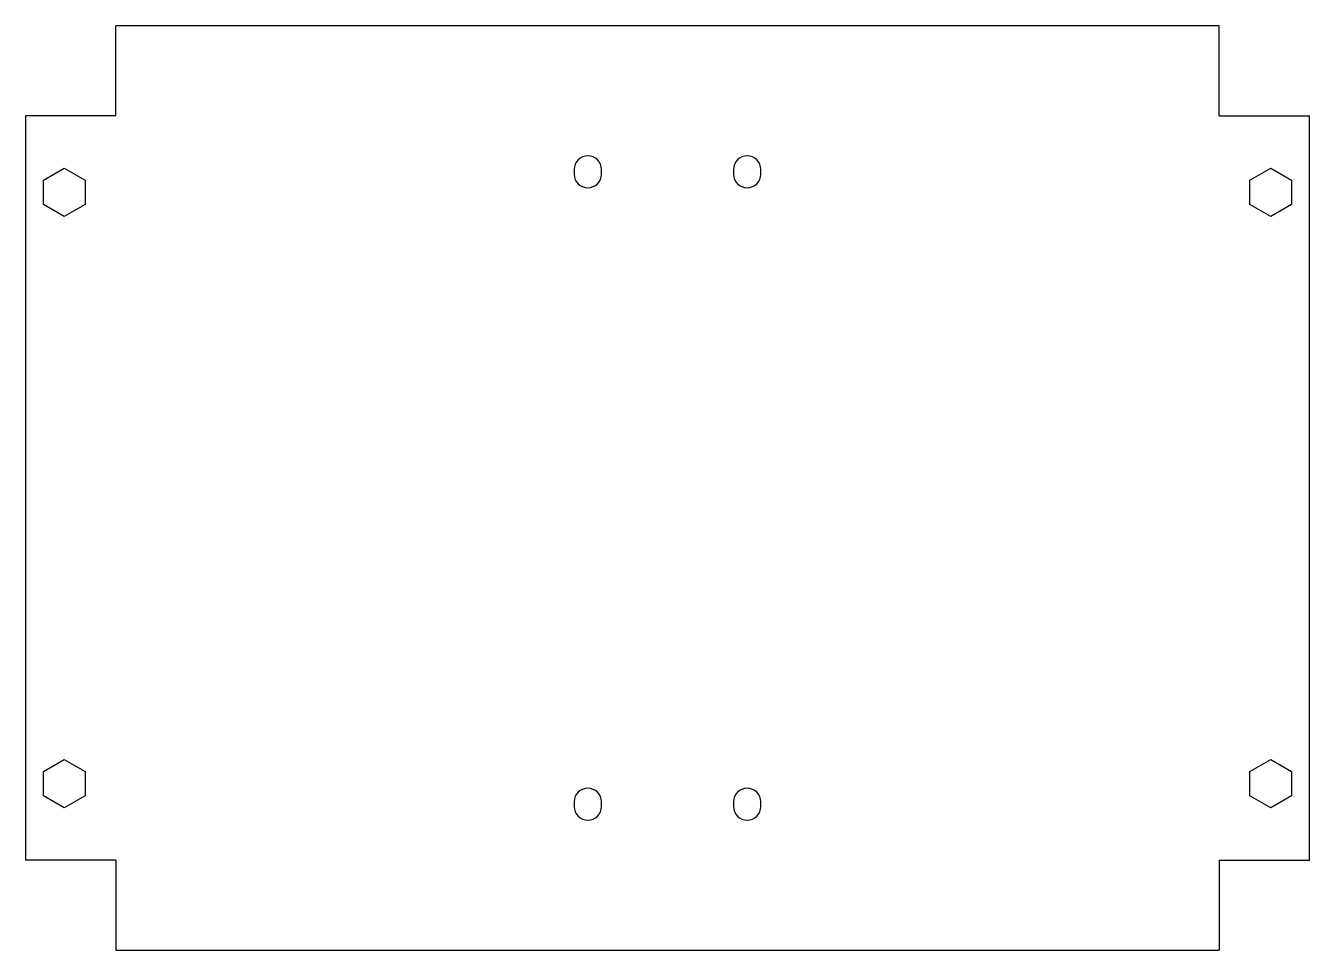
# Model space of a CAD drawing. Header units: millimetres. Extents: x -141 to 141, y -102 to 102.
import ezdxf

# ---------------------------------------------------------------- set-up
doc = ezdxf.new("R2010")
doc.units = ezdxf.units.MM

msp = doc.modelspace()

# ---------------------------------------------------------------- linework, layer by layer
at = {"color": 7, "linetype": 'Continuous', "lineweight": 25}
for p, q in [((-121.29, 81.79), (-121.29, 101.61)), ((121.29, 101.61), (-121.29, 101.61)), ((121.29, 81.79), (121.29, 101.61)), ((-141.11, 81.79), (-141.11, -81.79)), ((-121.29, 81.79), (-141.11, 81.79)), ((121.29, 81.79), (141.11, 81.79)), ((141.11, -81.79), (141.11, 81.79)), ((-137.21, 67.66), (-132.61, 70.31)), ((-132.61, 70.31), (-128.01, 67.66)), ((-20.5, 70), (-20.5, 69)), ((-14.5, 69), (-14.5, 70)), ((14.5, 70), (14.5, 69)), ((20.5, 69), (20.5, 70)), ((128.01, 67.66), (132.61, 70.31)), ((132.61, 70.31), (137.21, 67.66)), ((-137.21, 62.34), (-137.21, 67.66)), ((-128.01, 67.66), (-128.01, 62.34)), ((128.01, 62.34), (128.01, 67.66)), ((137.21, 67.66), (137.21, 62.34)), ((-132.61, 59.69), (-137.21, 62.34)), ((-128.01, 62.34), (-132.61, 59.69)), ((132.61, 59.69), (128.01, 62.34)), ((137.21, 62.34), (132.61, 59.69)), ((-137.21, -62.34), (-132.61, -59.69)), ((-132.61, -59.69), (-128.01, -62.34)), ((128.01, -62.34), (132.61, -59.69)), ((132.61, -59.69), (137.21, -62.34)), ((-137.21, -67.66), (-137.21, -62.34)), ((-128.01, -62.34), (-128.01, -67.66)), ((128.01, -67.66), (128.01, -62.34)), ((137.21, -62.34), (137.21, -67.66)), ((-132.61, -70.31), (-137.21, -67.66)), ((-128.01, -67.66), (-132.61, -70.31)), ((132.61, -70.31), (128.01, -67.66)), ((137.21, -67.66), (132.61, -70.31)), ((-20.5, -69), (-20.5, -70)), ((-14.5, -70), (-14.5, -69)), ((14.5, -69), (14.5, -70)), ((20.5, -70), (20.5, -69)), ((-121.29, -81.79), (-141.11, -81.79)), ((-121.29, -81.79), (-121.29, -101.61)), ((121.29, -81.79), (141.11, -81.79)), ((121.29, -81.79), (121.29, -101.61)), ((-121.29, -101.61), (121.29, -101.61))]:
    msp.add_line(p, q, dxfattribs=at)
for centre, start, end in [((-17.5, 70), 0, 180), ((17.5, 70), 0, 180), ((-17.5, 69), 180, 0), ((17.5, 69), 180, 0), ((-17.5, -69), 0, 180), ((17.5, -69), 0, 180), ((-17.5, -70), 180, 0), ((17.5, -70), 180, 0)]:
    msp.add_arc(centre, 3, start, end, dxfattribs=at)

doc.saveas('drawing.dxf')
